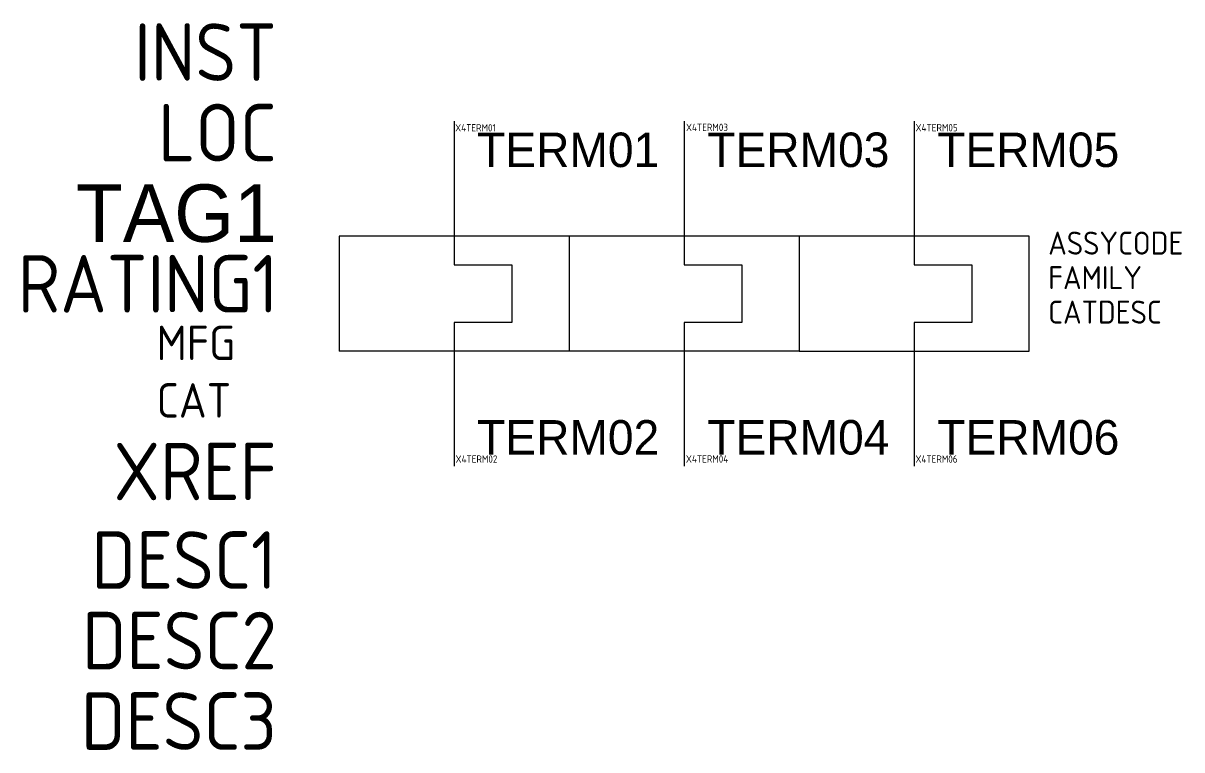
# Model space of a CAD drawing. Extents: x -38.7 to 11.6, y -19.8 to 11.8.
import ezdxf
from ezdxf.enums import TextEntityAlignment as Align

# ---------------------------------------------------------------- set-up
doc = ezdxf.new("R2010")
doc.units = 0
doc.header["$MEASUREMENT"] = 0
doc.styles.add('WD_IEC', font='isocp2.shx', dxfattribs={"width": 0.9, "height": 4})

msp = doc.modelspace()

# ---------------------------------------------------------------- linework, layer by layer
for p, q in [((-20, 7.5), (-20, 1.25)), ((-10, 7.5), (-10, 1.25)), ((0, 7.5), (0, 1.25)), ((-15, 2.5), (-25, 2.5)), ((-25, 2.5), (-25, -2.5)), ((-5, 2.5), (-15, 2.5)), ((-15, 2.5), (-15, -2.5)), ((-5, 2.5), (-5, -2.5)), ((5, 2.5), (-5, 2.5)), ((5, -2.5), (5, 2.5)), ((-20, 1.25), (-17.5, 1.25)), ((-17.5, 1.25), (-17.5, -1.25)), ((-10, 1.25), (-7.5, 1.25)), ((-7.5, 1.25), (-7.5, -1.25)), ((0, 1.25), (2.5, 1.25)), ((2.5, 1.25), (2.5, -1.25)), ((-20, -1.25), (-20, -7.5)), ((-17.5, -1.25), (-20, -1.25)), ((-10, -1.25), (-10, -7.5)), ((-7.5, -1.25), (-10, -1.25)), ((0, -1.25), (0, -7.5)), ((2.5, -1.25), (0, -1.25)), ((-15, -2.5), (-25, -2.5)), ((-5, -2.5), (-15, -2.5)), ((-5, -2.5), (5, -2.5))]:
    msp.add_line(p, q)

# ---------------------------------------------------------------- texts
at = {"style": 'WD_IEC'}
for tag, p in [('INST', (-27.709, 9.247)), ('LOC', (-27.709, 5.747)), ('RATING1', (-27.644, -0.823)), ('XREF', (-27.709, -8.984)), ('DESC1', (-27.709, -12.834)), ('DESC2', (-27.709, -16.334)), ('DESC3', (-27.709, -19.834))]:
    msp.add_attdef(tag, text='', height=2.5, dxfattribs=at).set_placement(p, align=Align.RIGHT)
at = {"style": 'WD_IEC', "flags": 1}
for tag, p, s, height in [('X4TERM01', (-19.955, 7.045), '', 0.32), ('X4TERM03', (-9.923, 7.064), '', 0.32), ('X4TERM05', (0.055, 7.053), '', 0.32), ('ASSYCODE', (5.821, 1.694), '', 1), ('FAMILY', (5.821, 0.194), 'OL_SUPER', 1), ('CATDESC', (5.821, -1.306), '', 1), ('MFG', (-32.936, -2.893), 'ACKO', 1.5), ('CAT', (-32.936, -5.393), 'РТ-S', 1.5), ('X4TERM02', (-19.939, -7.355), '', 0.32), ('X4TERM04', (-9.926, -7.348), '', 0.32), ('X4TERM06', (0.05, -7.353), '', 0.32)]:
    msp.add_attdef(tag, p, s, height=height, dxfattribs=at)
for tag, p, s in [('TERM01', (-19.002, 5.5), '1'), ('TERM03', (-8.997, 5.501), '3'), ('TERM05', (0.996, 5.502), '5'), ('TERM02', (-19.002, -7), '2'), ('TERM04', (-8.997, -6.998), '4'), ('TERM06', (1, -6.999), '6')]:
    msp.add_attdef(tag, p, s, height=1.5)
msp.add_attdef('TAG1', text='Q', height=2.5).set_placement((-27.709, 2.247), align=Align.RIGHT)

doc.saveas('drawing.dxf')
